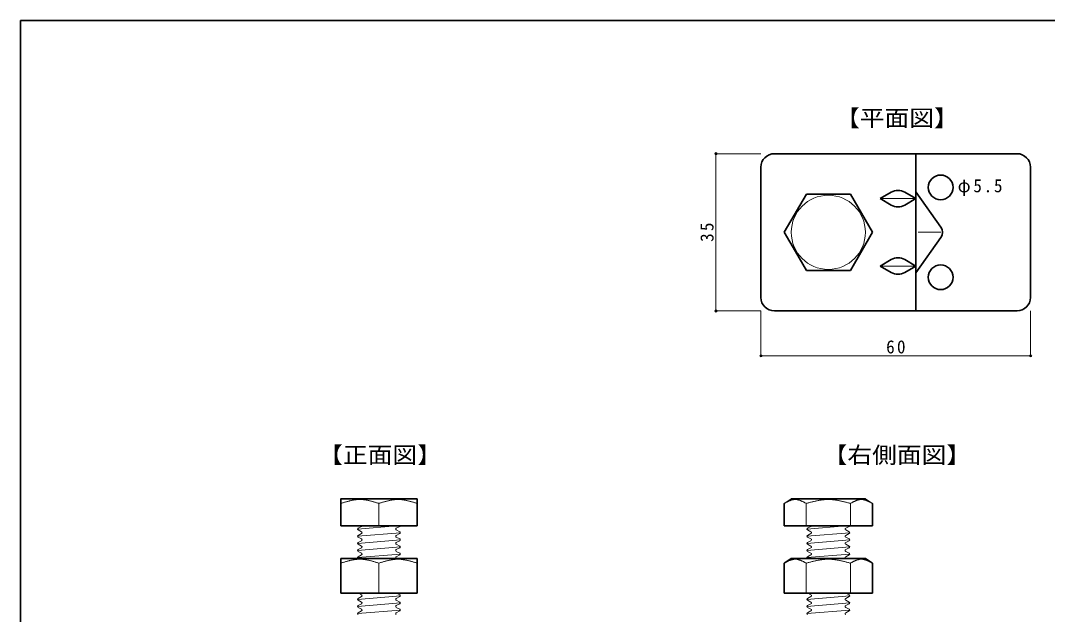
# Model space of a CAD drawing. Units: millimetres, scale not verified. Extents: x -405 to 405, y -286 to 286.
# Drawn here: x -405 to -176.5, y -143.2 to -11 of the extents above; entities that cross this region are included whole.
import ezdxf
from ezdxf.enums import TextEntityAlignment as Align

# ---------------------------------------------------------------- set-up
doc = ezdxf.new("R2010")
doc.units = ezdxf.units.MM
doc.header["$PDMODE"] = 32
doc.header["$PDSIZE"] = 0.5
for name, color, linetype, lineweight in [('1-1_本体', 7, 'Continuous', 35), ('1-2_ボルト', 4, 'Continuous', 18), ('1-8_寸法', 4, 'Continuous', 18), ('F-0_枠図面', 4, 'Continuous', 18)]:
    doc.layers.add(name, color=color, linetype=linetype, lineweight=lineweight)
doc.styles.add('ＭＳ ゴシック', font='')
doc.styles.get('ＭＳ ゴシック').set_extended_font_data('MS Gothic')

msp = doc.modelspace()

# ---------------------------------------------------------------- linework, layer by layer
at = {"layer": '1-1_本体'}
for p, q in [((-237.25, -40.653), (-183.25, -40.653)), ((-205.75, -75.653), (-205.75, -40.653)), ((-240.25, -43.653), (-240.25, -72.653)), ((-180.25, -72.653), (-180.25, -43.653)), ((-211.25, -49.209), (-213.75, -50.653)), ((-208.25, -49.209), (-205.75, -50.653)), ((-200.203, -56.998), (-205.75, -49.153)), ((-211.25, -52.096), (-213.75, -50.653)), ((-208.25, -52.096), (-205.75, -50.653)), ((-200.203, -59.307), (-205.75, -67.153)), ((-211.25, -64.209), (-213.75, -65.653)), ((-211.25, -67.096), (-213.75, -65.653)), ((-208.25, -64.209), (-205.75, -65.653)), ((-208.25, -67.096), (-205.75, -65.653)), ((-237.25, -75.653), (-183.25, -75.653))]:
    msp.add_line(p, q, dxfattribs=at)
at = {"layer": '1-1_本体', "color": 4, "lineweight": 18}
for p, q in [((-213.75, -50.653), (-205.75, -50.653)), ((-200.203, -58.153), (-205.25, -58.153)), ((-213.75, -65.653), (-205.75, -65.653))]:
    msp.add_line(p, q, dxfattribs=at)
at = {"layer": '1-1_本体'}
for centre in [(-200.25, -48.153), (-200.25, -68.153)]:
    msp.add_circle(centre, 2.75, dxfattribs=at)
for centre, radius, start, end in [((-237.25, -43.653), 3, 90, 180), ((-183.25, -43.653), 3, 0, 90), ((-209.75, -51.807), 3, 60, 120), ((-209.75, -49.498), 3, 240, 300), ((-201.836, -58.153), 2, 324.73561, 35.26439), ((-209.75, -66.807), 3, 60, 120), ((-209.75, -64.498), 3, 240, 300), ((-237.25, -72.653), 3, 180, 270), ((-183.25, -72.653), 3, 270, 0)]:
    msp.add_arc(centre, radius, start, end, dxfattribs=at)
at = {"layer": '1-2_ボルト', "color": 7, "lineweight": 35}
for p, q in [((-235.05, -58.153), (-230.143, -49.653)), ((-220.328, -49.653), (-230.143, -49.653)), ((-220.328, -49.653), (-215.42, -58.153)), ((-220.328, -66.653), (-215.42, -58.153)), ((-220.328, -66.653), (-230.143, -66.653)), ((-316.737, -117.5), (-316.737, -123.5)), ((-235.065, -118.5), (-235.065, -123.5)), ((-217, -117.5), (-233.5, -117.5)), ((-215.435, -118.5), (-215.435, -123.5)), ((-316.737, -123.5), (-333.737, -123.5)), ((-316.737, -123.5), (-333.737, -123.5)), ((-316.737, -123.5), (-333.737, -123.5)), ((-215.435, -123.5), (-235.065, -123.5)), ((-215.435, -123.5), (-235.065, -123.5)), ((-316.737, -130.8), (-333.737, -130.8)), ((-333.737, -130.8), (-333.737, -138.5)), ((-316.737, -130.8), (-316.737, -138.5)), ((-235.065, -131.8), (-235.065, -138.5)), ((-217, -130.8), (-215.435, -131.8)), ((-215.435, -131.8), (-215.435, -138.5)), ((-316.737, -138.5), (-333.737, -138.5)), ((-316.737, -138.5), (-333.737, -138.5)), ((-215.435, -138.5), (-235.065, -138.5)), ((-215.435, -138.5), (-235.065, -138.5))]:
    msp.add_line(p, q, dxfattribs=at)
at = {"layer": '1-2_ボルト'}
for p, q in [((-325.25, -118.5), (-325.25, -123.5)), ((-233.5, -117.5), (-235.065, -118.5)), ((-230.157, -118.5), (-230.157, -123.5)), ((-220.343, -118.5), (-220.343, -123.5)), ((-217, -117.5), (-215.435, -118.5)), ((-330.013, -124.222), (-321.35, -123.5)), ((-330.013, -125.809), (-320.487, -125.016)), ((-329.114, -123.622), (-329.895, -124.028)), ((-329.114, -124.822), (-329.895, -124.415)), ((-329.114, -125.209), (-329.895, -125.616)), ((-321.386, -124.028), (-320.605, -123.622)), ((-321.386, -124.415), (-320.605, -124.822)), ((-321.386, -125.616), (-320.605, -125.209)), ((-230.012, -124.222), (-221.35, -123.5)), ((-230.012, -125.809), (-220.487, -125.016)), ((-229.114, -123.622), (-229.895, -124.028)), ((-229.114, -124.822), (-229.895, -124.415)), ((-229.114, -125.209), (-229.895, -125.616)), ((-221.386, -124.028), (-220.605, -123.622)), ((-221.386, -124.415), (-220.605, -124.822)), ((-221.386, -125.616), (-220.605, -125.209)), ((-330.013, -127.397), (-320.487, -126.603)), ((-329.114, -126.41), (-329.895, -126.003)), ((-329.114, -126.797), (-329.895, -127.203)), ((-329.114, -127.997), (-329.895, -127.59)), ((-321.386, -126.003), (-320.605, -126.41)), ((-321.386, -127.203), (-320.605, -126.797)), ((-321.386, -127.59), (-320.605, -127.997)), ((-230.012, -127.397), (-220.487, -126.603)), ((-229.114, -126.41), (-229.895, -126.003)), ((-229.114, -126.797), (-229.895, -127.203)), ((-229.114, -127.997), (-229.895, -127.59)), ((-221.386, -126.003), (-220.605, -126.41)), ((-221.386, -127.203), (-220.605, -126.797)), ((-221.386, -127.59), (-220.605, -127.997)), ((-330.013, -128.984), (-320.487, -128.191)), ((-330.013, -130.572), (-320.487, -129.778)), ((-329.114, -128.384), (-329.895, -128.791)), ((-329.114, -129.585), (-329.895, -129.178)), ((-329.114, -129.972), (-329.895, -130.378)), ((-321.386, -128.791), (-320.605, -128.384)), ((-321.386, -129.178), (-320.605, -129.585)), ((-321.386, -130.378), (-320.605, -129.972)), ((-230.012, -128.984), (-220.487, -128.191)), ((-230.012, -130.572), (-220.487, -129.778)), ((-229.114, -128.384), (-229.895, -128.791)), ((-229.114, -129.585), (-229.895, -129.178)), ((-229.114, -129.972), (-229.895, -130.378)), ((-221.386, -128.791), (-220.605, -128.384)), ((-221.386, -129.178), (-220.605, -129.585)), ((-221.386, -130.378), (-220.605, -129.972)), ((-329.829, -130.8), (-329.895, -130.765)), ((-325.25, -131.8), (-325.25, -138.5)), ((-325.25, -131.8), (-325.25, -138.054)), ((-321.386, -130.765), (-321.32, -130.8)), ((-230.157, -131.8), (-230.157, -138.5)), ((-229.829, -130.8), (-229.895, -130.765)), ((-221.386, -130.765), (-221.32, -130.8)), ((-220.343, -131.8), (-220.343, -138.5)), ((-330.013, -139.859), (-320.487, -139.066)), ((-329.114, -139.259), (-329.895, -139.666)), ((-329.114, -138.872), (-329.829, -138.5)), ((-321.386, -139.666), (-320.605, -139.259)), ((-321.32, -138.5), (-320.605, -138.872)), ((-230.012, -139.859), (-220.487, -139.066)), ((-229.114, -139.259), (-229.895, -139.666)), ((-229.114, -138.872), (-229.829, -138.5)), ((-221.386, -139.666), (-220.605, -139.259)), ((-221.32, -138.5), (-220.605, -138.872)), ((-330.013, -141.447), (-320.487, -140.653)), ((-329.114, -140.46), (-329.895, -140.053)), ((-329.114, -140.847), (-329.895, -141.253)), ((-329.114, -142.047), (-329.895, -141.64)), ((-321.386, -140.053), (-320.605, -140.46)), ((-321.386, -141.253), (-320.605, -140.847)), ((-321.386, -141.64), (-320.605, -142.047)), ((-230.012, -141.447), (-220.487, -140.653)), ((-229.114, -140.46), (-229.895, -140.053)), ((-229.114, -140.847), (-229.895, -141.253)), ((-229.114, -142.047), (-229.895, -141.64)), ((-221.386, -140.053), (-220.605, -140.46)), ((-221.386, -141.253), (-220.605, -140.847)), ((-221.386, -141.64), (-220.605, -142.047)), ((-330.013, -143.034), (-320.487, -142.241)), ((-329.114, -142.434), (-329.895, -142.841)), ((-321.386, -142.841), (-320.605, -142.434)), ((-230.012, -143.034), (-220.487, -142.241)), ((-229.114, -142.434), (-229.895, -142.841)), ((-221.386, -142.841), (-220.605, -142.434))]:
    msp.add_line(p, q, dxfattribs=at)
at = {"layer": '1-2_ボルト', "color": 7, "lineweight": 35}
for points in [[(-235.05, -58.153), (-232.587, -62.419), (-230.143, -66.653)], [(-316.737, -117.5), (-333.737, -117.5), (-333.737, -123.5)], [(-217, -130.8), (-233.5, -130.8), (-235.065, -131.8)]]:
    msp.add_lwpolyline(points, dxfattribs=at)
at = {"layer": '1-2_ボルト'}
for points in [[(-333.362, -118.385), (-333.507, -118.43), (-333.653, -118.474), (-333.737, -118.5)], [(-327.812, -117.809), (-327.958, -117.782), (-328.104, -117.756), (-328.25, -117.732), (-328.395, -117.711), (-328.541, -117.692), (-328.687, -117.676), (-328.833, -117.661), (-328.978, -117.65), (-329.124, -117.641), (-329.27, -117.635), (-329.415, -117.632), (-329.5, -117.631), (-329.584, -117.632), (-329.73, -117.635), (-329.875, -117.641), (-330.02, -117.65), (-330.166, -117.662), (-330.311, -117.676), (-330.456, -117.693), (-330.601, -117.712), (-330.747, -117.733), (-330.892, -117.757), (-331.037, -117.782), (-331.183, -117.81), (-331.328, -117.839), (-331.473, -117.87), (-331.619, -117.903), (-331.764, -117.937), (-331.909, -117.973), (-332.054, -118.01), (-332.2, -118.048), (-332.345, -118.088), (-332.49, -118.128), (-332.636, -118.169), (-332.781, -118.211), (-332.926, -118.254), (-333.072, -118.297), (-333.217, -118.341), (-333.362, -118.385)], [(-322.251, -117.733), (-322.396, -117.757), (-322.542, -117.782), (-322.688, -117.81), (-322.834, -117.839), (-322.979, -117.87), (-323.125, -117.903), (-323.271, -117.937), (-323.417, -117.973), (-323.562, -118.01), (-323.708, -118.048), (-323.854, -118.088), (-324, -118.128), (-324.145, -118.169), (-324.291, -118.211), (-324.437, -118.254), (-324.582, -118.297), (-324.728, -118.341), (-324.874, -118.385), (-325.02, -118.43), (-325.165, -118.474), (-325.25, -118.5), (-325.335, -118.474), (-325.48, -118.429), (-325.626, -118.385), (-325.772, -118.341), (-325.918, -118.297), (-326.063, -118.253), (-326.209, -118.211), (-326.355, -118.169), (-326.501, -118.127), (-326.646, -118.087), (-326.792, -118.048), (-326.938, -118.009), (-327.084, -117.972), (-327.229, -117.936), (-327.375, -117.902), (-327.521, -117.869), (-327.667, -117.838), (-327.812, -117.809)], [(-316.737, -118.5), (-316.822, -118.474), (-316.968, -118.429), (-317.114, -118.385), (-317.26, -118.341), (-317.407, -118.297), (-317.553, -118.253), (-317.699, -118.211), (-317.845, -118.169), (-317.991, -118.127), (-318.138, -118.087), (-318.284, -118.048), (-318.43, -118.009), (-318.576, -117.972), (-318.722, -117.936), (-318.869, -117.902), (-319.015, -117.869), (-319.161, -117.838), (-319.307, -117.809), (-319.453, -117.782), (-319.6, -117.756), (-319.746, -117.732), (-319.892, -117.711), (-320.038, -117.692), (-320.184, -117.676), (-320.33, -117.661), (-320.477, -117.65), (-320.623, -117.641), (-320.769, -117.635), (-320.915, -117.632), (-321, -117.631), (-321.085, -117.632), (-321.23, -117.635), (-321.376, -117.641), (-321.522, -117.65), (-321.668, -117.662), (-321.813, -117.676), (-321.959, -117.693), (-322.105, -117.712), (-322.251, -117.733)], [(-233.325, -117.732), (-233.41, -117.755), (-233.494, -117.781), (-233.579, -117.808), (-233.663, -117.837), (-233.748, -117.869), (-233.832, -117.901), (-233.917, -117.936), (-234.001, -117.971), (-234.086, -118.008), (-234.17, -118.047), (-234.255, -118.086), (-234.34, -118.127), (-234.424, -118.168), (-234.509, -118.21), (-234.593, -118.253), (-234.678, -118.296), (-234.762, -118.34), (-234.847, -118.385), (-234.931, -118.429), (-235.016, -118.474), (-235.065, -118.5)], [(-230.157, -118.5), (-230.206, -118.474), (-230.29, -118.43), (-230.374, -118.385), (-230.457, -118.341), (-230.541, -118.298), (-230.625, -118.254), (-230.709, -118.212), (-230.792, -118.17), (-230.876, -118.129), (-230.96, -118.088), (-231.043, -118.049), (-231.127, -118.011), (-231.211, -117.974), (-231.295, -117.938), (-231.379, -117.904), (-231.462, -117.871), (-231.546, -117.84), (-231.63, -117.811), (-231.714, -117.783), (-231.797, -117.758), (-231.881, -117.734), (-231.965, -117.713), (-232.049, -117.694), (-232.132, -117.677), (-232.216, -117.663), (-232.3, -117.651), (-232.384, -117.642), (-232.468, -117.635), (-232.551, -117.632), (-232.6, -117.631), (-232.649, -117.632), (-232.733, -117.635), (-232.818, -117.641), (-232.902, -117.649), (-232.987, -117.661), (-233.072, -117.675), (-233.156, -117.691), (-233.241, -117.71), (-233.325, -117.732)], [(-226.694, -117.733), (-226.862, -117.756), (-227.031, -117.782), (-227.199, -117.81), (-227.367, -117.839), (-227.535, -117.87), (-227.704, -117.903), (-227.872, -117.937), (-228.04, -117.973), (-228.209, -118.01), (-228.377, -118.048), (-228.545, -118.087), (-228.714, -118.128), (-228.882, -118.169), (-229.05, -118.211), (-229.218, -118.254), (-229.387, -118.297), (-229.555, -118.341), (-229.723, -118.385), (-229.892, -118.429), (-230.06, -118.474), (-230.157, -118.5)], [(-220.343, -118.5), (-220.44, -118.474), (-220.608, -118.429), (-220.777, -118.385), (-220.945, -118.341), (-221.113, -118.297), (-221.282, -118.254), (-221.45, -118.211), (-221.618, -118.169), (-221.786, -118.128), (-221.955, -118.087), (-222.123, -118.048), (-222.291, -118.01), (-222.46, -117.973), (-222.628, -117.937), (-222.796, -117.903), (-222.965, -117.87), (-223.133, -117.839), (-223.301, -117.81), (-223.469, -117.782), (-223.638, -117.756), (-223.806, -117.733), (-223.974, -117.712), (-224.143, -117.693), (-224.311, -117.676), (-224.479, -117.662), (-224.648, -117.65), (-224.816, -117.641), (-224.984, -117.635), (-225.152, -117.632), (-225.25, -117.631), (-225.348, -117.632), (-225.516, -117.635), (-225.684, -117.641), (-225.852, -117.65), (-226.021, -117.662), (-226.189, -117.676), (-226.357, -117.693), (-226.526, -117.712), (-226.694, -117.733)], [(-220.343, -118.5), (-220.294, -118.474), (-220.21, -118.43), (-220.126, -118.385), (-220.043, -118.341), (-219.959, -118.298), (-219.875, -118.254), (-219.791, -118.212), (-219.708, -118.17), (-219.624, -118.129), (-219.54, -118.088), (-219.457, -118.049), (-219.373, -118.011), (-219.289, -117.974), (-219.205, -117.938), (-219.121, -117.904), (-219.038, -117.871), (-218.954, -117.84), (-218.87, -117.811), (-218.786, -117.783), (-218.703, -117.758), (-218.619, -117.734), (-218.535, -117.713), (-218.451, -117.694), (-218.368, -117.677), (-218.284, -117.663), (-218.2, -117.651), (-218.116, -117.642), (-218.032, -117.635), (-217.949, -117.632), (-217.9, -117.631), (-217.851, -117.632), (-217.767, -117.635), (-217.682, -117.641), (-217.598, -117.649), (-217.513, -117.661), (-217.428, -117.675), (-217.344, -117.691), (-217.259, -117.71), (-217.175, -117.732)], [(-217.175, -117.732), (-217.09, -117.755), (-217.006, -117.781), (-216.921, -117.808), (-216.837, -117.837), (-216.752, -117.869), (-216.668, -117.901), (-216.583, -117.936), (-216.499, -117.971), (-216.414, -118.008), (-216.33, -118.047), (-216.245, -118.086), (-216.16, -118.127), (-216.076, -118.168), (-215.991, -118.21), (-215.907, -118.253), (-215.822, -118.296), (-215.738, -118.34), (-215.653, -118.385), (-215.569, -118.429), (-215.484, -118.474), (-215.435, -118.5)], [(-333.362, -131.685), (-333.507, -131.73), (-333.653, -131.774), (-333.737, -131.8)], [(-327.812, -131.109), (-327.958, -131.082), (-328.104, -131.056), (-328.25, -131.032), (-328.395, -131.011), (-328.541, -130.992), (-328.687, -130.976), (-328.833, -130.961), (-328.978, -130.95), (-329.124, -130.941), (-329.27, -130.935), (-329.415, -130.932), (-329.5, -130.931), (-329.584, -130.932), (-329.73, -130.935), (-329.875, -130.941), (-330.02, -130.95), (-330.166, -130.962), (-330.311, -130.976), (-330.456, -130.993), (-330.601, -131.012), (-330.747, -131.033), (-330.892, -131.057), (-331.037, -131.082), (-331.183, -131.11), (-331.328, -131.139), (-331.473, -131.17), (-331.619, -131.203), (-331.764, -131.237), (-331.909, -131.273), (-332.054, -131.31), (-332.2, -131.348), (-332.345, -131.388), (-332.49, -131.428), (-332.636, -131.469), (-332.781, -131.511), (-332.926, -131.554), (-333.072, -131.597), (-333.217, -131.641), (-333.362, -131.685)], [(-322.251, -131.033), (-322.396, -131.057), (-322.542, -131.082), (-322.688, -131.11), (-322.834, -131.139), (-322.979, -131.17), (-323.125, -131.203), (-323.271, -131.237), (-323.417, -131.273), (-323.562, -131.31), (-323.708, -131.348), (-323.854, -131.388), (-324, -131.428), (-324.145, -131.469), (-324.291, -131.511), (-324.437, -131.554), (-324.582, -131.597), (-324.728, -131.641), (-324.874, -131.685), (-325.02, -131.73), (-325.165, -131.774), (-325.25, -131.8), (-325.335, -131.774), (-325.48, -131.729), (-325.626, -131.685), (-325.772, -131.641), (-325.918, -131.597), (-326.063, -131.553), (-326.209, -131.511), (-326.355, -131.469), (-326.501, -131.427), (-326.646, -131.387), (-326.792, -131.348), (-326.938, -131.309), (-327.084, -131.272), (-327.229, -131.236), (-327.375, -131.202), (-327.521, -131.169), (-327.667, -131.138), (-327.812, -131.109)], [(-316.737, -131.8), (-316.822, -131.774), (-316.968, -131.729), (-317.114, -131.685), (-317.26, -131.641), (-317.407, -131.597), (-317.553, -131.553), (-317.699, -131.511), (-317.845, -131.469), (-317.991, -131.427), (-318.138, -131.387), (-318.284, -131.348), (-318.43, -131.309), (-318.576, -131.272), (-318.722, -131.236), (-318.869, -131.202), (-319.015, -131.169), (-319.161, -131.138), (-319.307, -131.109), (-319.453, -131.082), (-319.6, -131.056), (-319.746, -131.032), (-319.892, -131.011), (-320.038, -130.992), (-320.184, -130.976), (-320.33, -130.961), (-320.477, -130.95), (-320.623, -130.941), (-320.769, -130.935), (-320.915, -130.932), (-321, -130.931), (-321.085, -130.932), (-321.23, -130.935), (-321.376, -130.941), (-321.522, -130.95), (-321.668, -130.962), (-321.813, -130.976), (-321.959, -130.993), (-322.105, -131.012), (-322.251, -131.033)], [(-233.325, -131.032), (-233.41, -131.055), (-233.494, -131.081), (-233.579, -131.108), (-233.663, -131.137), (-233.748, -131.169), (-233.832, -131.201), (-233.917, -131.236), (-234.001, -131.271), (-234.086, -131.308), (-234.17, -131.347), (-234.255, -131.386), (-234.34, -131.427), (-234.424, -131.468), (-234.509, -131.51), (-234.593, -131.553), (-234.678, -131.596), (-234.762, -131.64), (-234.847, -131.685), (-234.931, -131.729), (-235.016, -131.774), (-235.065, -131.8)], [(-230.157, -131.8), (-230.206, -131.774), (-230.29, -131.73), (-230.374, -131.685), (-230.457, -131.641), (-230.541, -131.598), (-230.625, -131.554), (-230.709, -131.512), (-230.792, -131.47), (-230.876, -131.429), (-230.96, -131.388), (-231.043, -131.349), (-231.127, -131.311), (-231.211, -131.274), (-231.295, -131.238), (-231.379, -131.204), (-231.462, -131.171), (-231.546, -131.14), (-231.63, -131.111), (-231.714, -131.083), (-231.797, -131.058), (-231.881, -131.034), (-231.965, -131.013), (-232.049, -130.994), (-232.132, -130.977), (-232.216, -130.963), (-232.3, -130.951), (-232.384, -130.942), (-232.468, -130.935), (-232.551, -130.932), (-232.6, -130.931), (-232.649, -130.932), (-232.733, -130.935), (-232.818, -130.941), (-232.902, -130.949), (-232.987, -130.961), (-233.072, -130.975), (-233.156, -130.991), (-233.241, -131.01), (-233.325, -131.032)], [(-226.694, -131.033), (-226.862, -131.056), (-227.031, -131.082), (-227.199, -131.109), (-227.367, -131.139), (-227.535, -131.17), (-227.704, -131.203), (-227.872, -131.237), (-228.04, -131.273), (-228.209, -131.31), (-228.377, -131.348), (-228.545, -131.387), (-228.714, -131.428), (-228.882, -131.469), (-229.05, -131.511), (-229.218, -131.554), (-229.387, -131.597), (-229.555, -131.641), (-229.723, -131.685), (-229.892, -131.729), (-230.06, -131.774), (-230.157, -131.8)], [(-220.343, -131.8), (-220.44, -131.774), (-220.608, -131.729), (-220.777, -131.685), (-220.945, -131.641), (-221.113, -131.597), (-221.282, -131.554), (-221.45, -131.511), (-221.618, -131.469), (-221.786, -131.428), (-221.955, -131.387), (-222.123, -131.348), (-222.291, -131.31), (-222.46, -131.273), (-222.628, -131.237), (-222.796, -131.203), (-222.965, -131.17), (-223.133, -131.139), (-223.301, -131.109), (-223.469, -131.082), (-223.638, -131.056), (-223.806, -131.033), (-223.974, -131.012), (-224.143, -130.993), (-224.311, -130.976), (-224.479, -130.962), (-224.648, -130.95), (-224.816, -130.941), (-224.984, -130.935), (-225.152, -130.932), (-225.25, -130.931), (-225.348, -130.932), (-225.516, -130.935), (-225.684, -130.941), (-225.852, -130.95), (-226.021, -130.962), (-226.189, -130.976), (-226.357, -130.993), (-226.526, -131.012), (-226.694, -131.033)], [(-220.343, -131.8), (-220.294, -131.774), (-220.21, -131.73), (-220.126, -131.685), (-220.043, -131.641), (-219.959, -131.598), (-219.875, -131.554), (-219.791, -131.512), (-219.708, -131.47), (-219.624, -131.429), (-219.54, -131.388), (-219.457, -131.349), (-219.373, -131.311), (-219.289, -131.274), (-219.205, -131.238), (-219.121, -131.204), (-219.038, -131.171), (-218.954, -131.14), (-218.87, -131.111), (-218.786, -131.083), (-218.703, -131.058), (-218.619, -131.034), (-218.535, -131.013), (-218.451, -130.994), (-218.368, -130.977), (-218.284, -130.963), (-218.2, -130.951), (-218.116, -130.942), (-218.032, -130.935), (-217.949, -130.932), (-217.9, -130.931), (-217.851, -130.932), (-217.767, -130.935), (-217.682, -130.941), (-217.598, -130.949), (-217.513, -130.961), (-217.428, -130.975), (-217.344, -130.991), (-217.259, -131.01), (-217.175, -131.032)], [(-217.175, -131.032), (-217.09, -131.055), (-217.006, -131.081), (-216.921, -131.108), (-216.837, -131.137), (-216.752, -131.169), (-216.668, -131.201), (-216.583, -131.236), (-216.499, -131.271), (-216.414, -131.308), (-216.33, -131.347), (-216.245, -131.386), (-216.16, -131.427), (-216.076, -131.468), (-215.991, -131.51), (-215.907, -131.553), (-215.822, -131.596), (-215.738, -131.64), (-215.653, -131.685), (-215.569, -131.729), (-215.484, -131.774), (-215.435, -131.8)]]:
    msp.add_lwpolyline(points, dxfattribs=at)
msp.add_circle((-225.25, -58.153), 8.25, dxfattribs=at)
for centre, start, end in [((-329.794, -124.222), 117.5, 242.5), ((-329.794, -125.809), 117.5, 242.5), ((-329.215, -123.428), 297.5, 340.76949), ((-329.215, -125.016), 297.5, 62.5), ((-321.285, -124.222), 117.5, 242.5), ((-321.285, -125.809), 117.5, 242.5), ((-320.706, -123.428), 297.5, 340.76949), ((-320.706, -125.016), 297.5, 62.5), ((-229.794, -124.222), 117.5, 242.5), ((-229.794, -125.809), 117.5, 242.5), ((-229.215, -123.428), 297.5, 340.76949), ((-229.215, -125.016), 297.5, 62.5), ((-221.285, -124.222), 117.5, 242.5), ((-221.285, -125.809), 117.5, 242.5), ((-220.706, -123.428), 297.5, 340.76949), ((-220.706, -125.016), 297.5, 62.5), ((-329.794, -127.397), 117.5, 242.5), ((-329.215, -126.603), 297.5, 62.5), ((-321.285, -127.397), 117.5, 242.5), ((-320.706, -126.603), 297.5, 62.5), ((-229.794, -127.397), 117.5, 242.5), ((-229.215, -126.603), 297.5, 62.5), ((-221.285, -127.397), 117.5, 242.5), ((-220.706, -126.603), 297.5, 62.5), ((-329.794, -128.984), 117.5, 242.5), ((-329.215, -128.191), 297.5, 62.5), ((-329.215, -129.778), 297.5, 62.5), ((-321.285, -128.984), 117.5, 242.5), ((-320.706, -128.191), 297.5, 62.5), ((-320.706, -129.778), 297.5, 62.5), ((-229.794, -128.984), 117.5, 242.5), ((-229.215, -128.191), 297.5, 62.5), ((-229.215, -129.778), 297.5, 62.5), ((-221.285, -128.984), 117.5, 242.5), ((-220.706, -128.191), 297.5, 62.5), ((-220.706, -129.778), 297.5, 62.5), ((-329.794, -130.572), 117.5, 242.5), ((-321.285, -130.572), 117.5, 242.5), ((-229.794, -130.572), 117.5, 242.5), ((-221.285, -130.572), 117.5, 242.5), ((-329.215, -139.066), 297.5, 62.5), ((-320.706, -139.066), 297.5, 62.5), ((-229.215, -139.066), 297.5, 62.5), ((-220.706, -139.066), 297.5, 62.5), ((-329.794, -139.859), 117.5, 242.5), ((-329.794, -141.447), 117.5, 242.5), ((-329.215, -140.653), 297.5, 62.5), ((-321.285, -139.859), 117.5, 242.5), ((-321.285, -141.447), 117.5, 242.5), ((-320.706, -140.653), 297.5, 62.5), ((-229.794, -139.859), 117.5, 242.5), ((-229.794, -141.447), 117.5, 242.5), ((-229.215, -140.653), 297.5, 62.5), ((-221.285, -139.859), 117.5, 242.5), ((-221.285, -141.447), 117.5, 242.5), ((-220.706, -140.653), 297.5, 62.5), ((-329.794, -143.034), 117.5, 242.5), ((-329.215, -142.241), 297.5, 62.5), ((-321.285, -143.034), 117.5, 242.5), ((-320.706, -142.241), 297.5, 62.5), ((-229.794, -143.034), 117.5, 242.5), ((-229.215, -142.241), 297.5, 62.5), ((-221.285, -143.034), 117.5, 242.5), ((-220.706, -142.241), 297.5, 62.5)]:
    msp.add_arc(centre, 0.218, start, end, dxfattribs=at)
at = {"layer": '1-8_寸法'}
for p, q in [((-250.25, -75.653), (-250.25, -40.653)), ((-250.25, -40.653), (-240.25, -40.653)), ((-250.25, -75.653), (-240.25, -75.653)), ((-240.25, -85.653), (-240.25, -75.653)), ((-180.25, -85.653), (-180.25, -75.653)), ((-240.25, -85.653), (-180.25, -85.653))]:
    msp.add_line(p, q, dxfattribs=at)
for p in [(-250.25, -40.653), (-250.25, -75.653), (-240.25, -85.653), (-180.25, -85.653)]:
    msp.add_point(p, dxfattribs=at)
at = {"layer": 'F-0_枠図面', "color": 7, "lineweight": 35}
msp.add_line((-405, -11), (-15.5, -11), dxfattribs=at)
msp.add_lwpolyline([(-405, -11), (-405, -286), (-15.5, -286)], dxfattribs=at)

# ---------------------------------------------------------------- texts
at = {"layer": '1-8_寸法', "color": 3, "style": 'ＭＳ ゴシック', "width": 1.1}
for s, p in [('【平面図】', (-223.75, -35.653)), ('【正面図】', (-338.75, -110.653)), ('【右側面図】', (-226.5, -110.653))]:
    msp.add_text(s, height=3.666, dxfattribs=at).set_placement(p, align=Align.BOTTOM_LEFT)
at = {"layer": '1-8_寸法', "color": 7, "char_height": 2.933, "attachment_point": 7, "style": 'ＭＳ ゴシック'}
for s, insert in [('\\T1.21;\\W0.95;φ5.5', (-196.464, -50.031)), ('\\T1.27;\\W0.95;60', (-212.375, -85.153))]:
    msp.add_mtext(s, dxfattribs=dict(at, insert=insert))
at = {"layer": '1-8_寸法', "color": 7, "insert": (-250.75, -60.278), "char_height": 2.933, "attachment_point": 7, "rotation": 90, "style": 'ＭＳ ゴシック'}
msp.add_mtext('\\T1.27;\\W0.95;35', dxfattribs=at)

doc.saveas('drawing.dxf')
